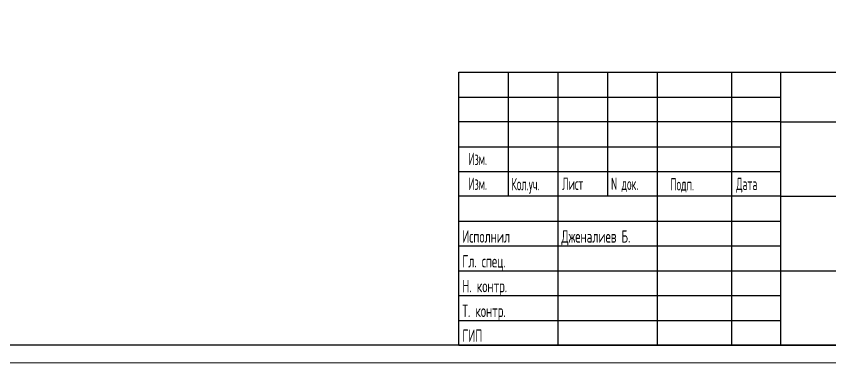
# Model space of a CAD drawing. Header units: millimetres. Extents: x 306212 to 393045, y -154783 to -111932.
# Drawn here: x 379156 to 387360, y -154783 to -151292 of the extents above; entities that cross this region are included whole.
import ezdxf

# ---------------------------------------------------------------- set-up
doc = ezdxf.new("R2010")
doc.units = ezdxf.units.MM
doc.layers.add('0 duvar', color=2, linetype='Continuous')
doc.layers.add('OLCU', color=7, linetype='Continuous', lineweight=13)
doc.styles.add('SPDS', font='SPDS.shx')

msp = doc.modelspace()

# ---------------------------------------------------------------- linework, layer by layer
at = {"layer": '0 duvar', "color": 7, "lineweight": 30, "ltscale": 0.071429}
for p, q in [((383618.1, -151856), (392868.1, -151856)), ((383618.1, -154606), (383618.1, -151856)), ((384118.1, -151856), (384118.1, -153106)), ((384618.1, -151856), (384618.1, -154606)), ((385118.1, -151856), (385118.1, -153106)), ((385618.1, -151856), (385618.1, -154606)), ((386368.1, -151856), (386368.1, -154606)), ((386868.1, -154606), (386868.1, -151856.5)), ((386868.1, -152356), (392868.1, -152356)), ((383618.1, -152856), (386868.1, -152856)), ((386868.1, -153106), (383618.1, -153106)), ((386868.1, -153106), (392868.1, -153106)), ((386868.1, -153856), (392868.1, -153856)), ((383618.1, -154606), (392868.1, -154606))]:
    msp.add_line(p, q, dxfattribs=at)
at = {"layer": '0 duvar', "color": 1, "ltscale": 0.071429}
for p, q in [((383618.1, -152106), (386868.1, -152106)), ((386868.1, -152356), (383618.1, -152356)), ((383618.1, -152606), (386868.1, -152606)), ((383618.1, -153356), (386868.1, -153356)), ((383618.1, -153606), (386868.1, -153606)), ((383618.1, -153856), (386868.1, -153856)), ((383618.1, -154106), (386868.1, -154106)), ((383618.1, -154356), (386868.1, -154356))]:
    msp.add_line(p, q, dxfattribs=at)
at = {"layer": '0 duvar', "color": 7, "lineweight": 60, "ltscale": 0.071429}
msp.add_line((386868.1, -152356), (386868.1, -152356), dxfattribs=at)
at = {"layer": '0 duvar', "color": 7, "lineweight": 30, "ltscale": 0.071429}
msp.add_lwpolyline([(366140.8, -134608.8), (392868.1, -134608.8), (392868.1, -154606), (366140.8, -154606)], close=True, dxfattribs=at)
at = {"layer": 'OLCU', "linetype": 'Continuous', "ltscale": 50}
msp.add_lwpolyline([(365433.7, -134432.1), (393044.8, -134432.1), (393044.8, -154782.7), (365433.7, -154782.7)], close=True, dxfattribs=at)

# ---------------------------------------------------------------- texts
at = {"layer": '0 duvar', "color": 0, "ltscale": 0.071429, "style": 'SPDS'}
for s, width, p in [('Изм.', 0.7, (383716.4, -152791.9)), ('Изм.', 0.7, (383716.4, -153041.9)), ('Кол.уч.', 0.7, (384150.3, -153046)), ('Лист', 0.7, (384662.3, -153042.2)), ('N док.', 0.7, (385154.4, -153042.2)), ('Подп.', 0.7, (385752.6, -153047.6)), ('Дата', 0.7, (386416.7, -153043.3)), ('Исполнил', 0.8, (383654.1, -153572.9)), ('Дженалиев Б.', 0.8, (384654.1, -153572.9)), ('Гл. спец.', 0.8, (383654.1, -153822.9)), ('Н. контр.', 0.8, (383654.1, -154072.9)), ('Т. контр.', 0.8, (383654.1, -154322.9)), ('ГИП', 0.8, (383654.1, -154572.9))]:
    msp.add_text(s, height=125, dxfattribs=dict(at, width=width)).set_placement(p)

doc.saveas('drawing.dxf')
